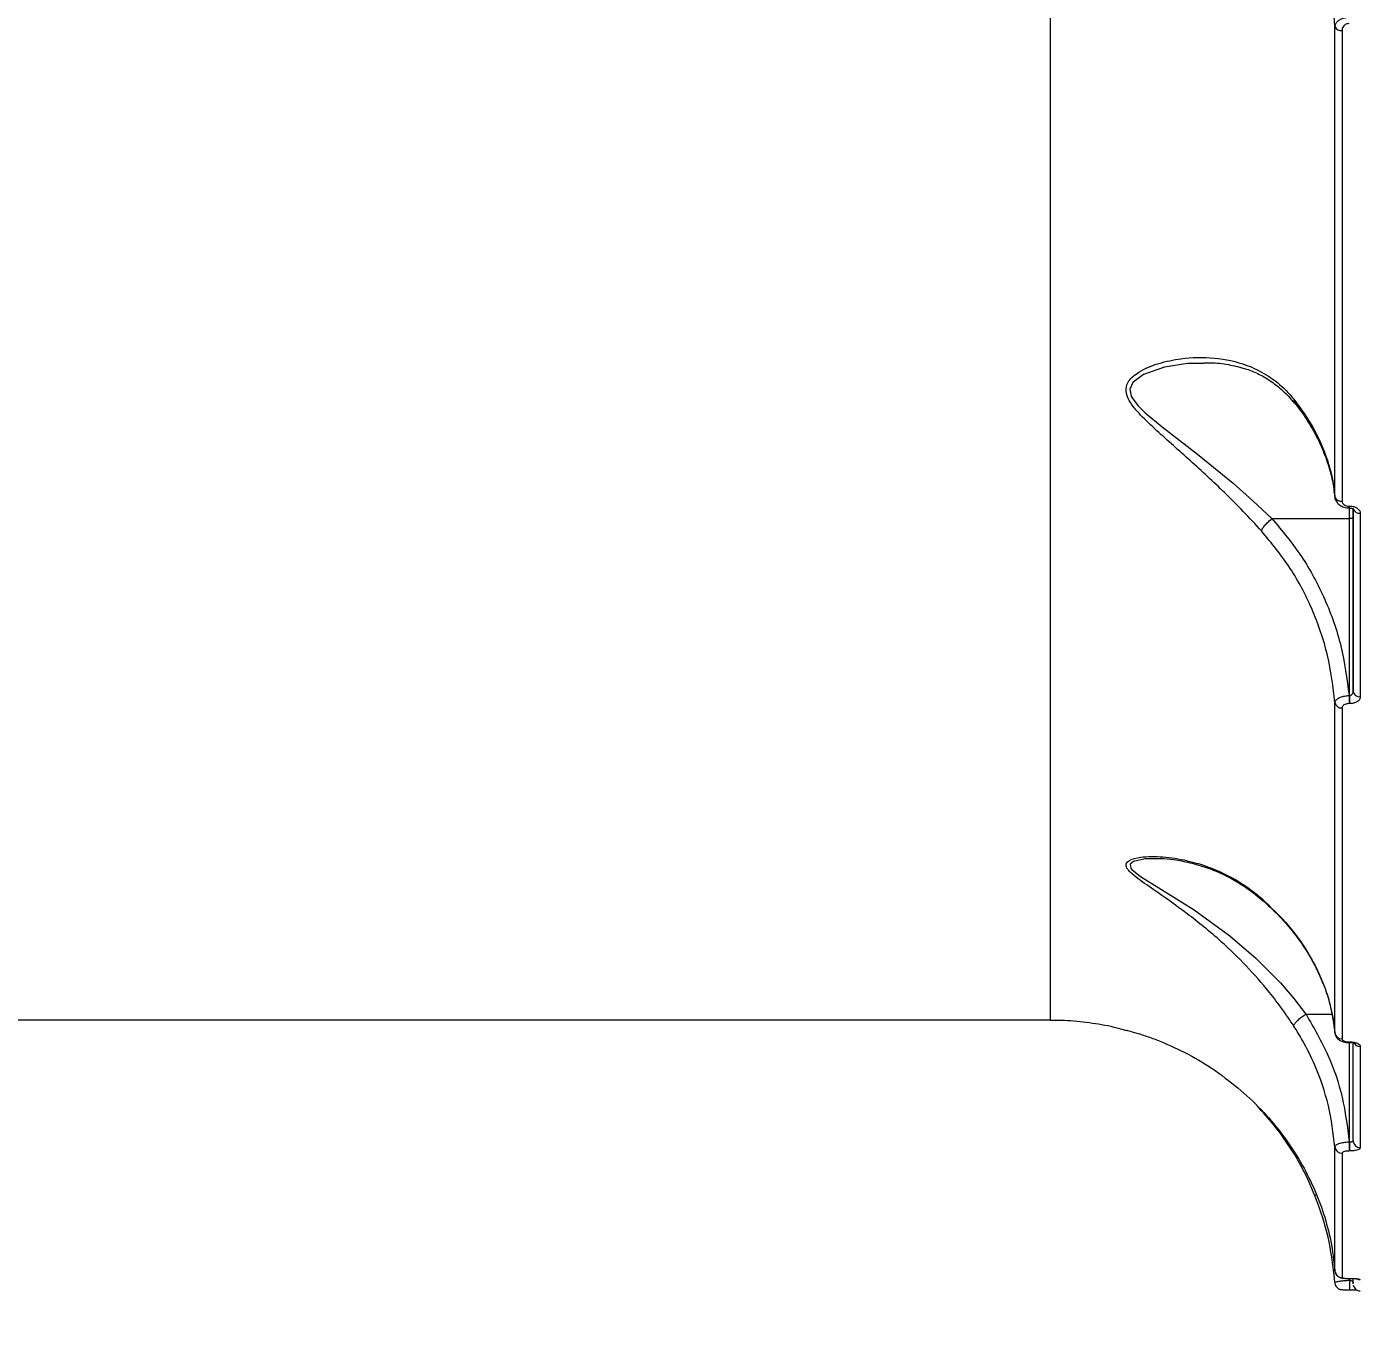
# Model space of a CAD drawing. Header units: millimetres. Extents: x -6431 to 4834, y -6422 to 4807.
# Drawn here: x 1677.2 to 1864.2, y -1343.5 to -1159.6 of the extents above; entities that cross this region are included whole.
import ezdxf

# ---------------------------------------------------------------- set-up
doc = ezdxf.new("R2010")
doc.units = ezdxf.units.MM
for name, color, linetype in [('DIKOM_ОБЪЕКТ', 7, 'Continuous'), ('DIKOM_РАЗМЕР_ЗОНА', 7, 'Continuous'), ('DIKOM_РАЗМЕР_ОБЪЕКТА', 7, 'Continuous')]:
    doc.layers.add(name, color=color, linetype=linetype)
doc.styles.add('style1', font='arial.ttf', dxfattribs={"width": 0.8})
doc.dimstyles.new('1-50', dxfattribs={"dimtxt": 300, "dimasz": 200, "dimexe": 100, "dimexo": 0, "dimgap": 100, "dimtad": 0, "dimdec": 0, "dimtxsty": 'style1', "dimcen": 0, "dimclrd": 7, "dimclre": 7, "dimadec": 1, "dimazin": 2, "dimtfac": 1, "dimtdec": 0, "dimtmove": 1, "dimatfit": 3, "dimfxl": 0, "dimlwd": 25, "dimlwe": 18, "dimarcsym": 0})

# ---------------------------------------------------------------- blocks, each defined once
blk = doc.blocks.new('*D13')
at = {"layer": 'Defpoints', "color": 0, "transparency": 16777216}
for p in [(-3965.6, 378.37), (3334.4, -1220.38), (3334.4, -3843.38)]:
    blk.add_point(p, dxfattribs=at)
at = {"layer": 'DIKOM_РАЗМЕР_ОБЪЕКТА', "color": 7, "lineweight": 18, "transparency": 16777216}
for p, q in [((-3965.6, 378.37), (-3965.6, -3943.38)), ((3334.4, -1220.38), (3334.4, -3943.38))]:
    blk.add_line(p, q, dxfattribs=at)
at = {"layer": 'DIKOM_РАЗМЕР_ОБЪЕКТА', "color": 7, "lineweight": 25, "transparency": 16777216}
for p, q in [((-3765.6, -3843.38), (-182.11, -3843.38)), ((3134.4, -3843.38), (731.83, -3843.38))]:
    blk.add_line(p, q, dxfattribs=at)
at = {"layer": 'DIKOM_РАЗМЕР_ОБЪЕКТА', "color": 7, "transparency": 16777216}
for points in [[(-3765.6, -3810.04), (-3765.6, -3876.71), (-3965.6, -3843.38)], [(3134.4, -3810.04), (3134.4, -3876.71), (3334.4, -3843.38)]]:
    blk.add_solid(points, dxfattribs=at)
at = {"layer": 'DIKOM_РАЗМЕР_ОБЪЕКТА', "color": 0, "transparency": 16777216, "insert": (274.86, -3843.38), "char_height": 300, "attachment_point": 5, "style": 'style1'}
blk.add_mtext('7300', dxfattribs=at)
blk = doc.blocks.new('*D16')
at = {"layer": 'Defpoints', "color": 0, "transparency": 16777216}
for p in [(-5966.57, 409.56), (4834.4, -963.9), (4834.4, -6224.88)]:
    blk.add_point(p, dxfattribs=at)
at = {"layer": 'DIKOM_РАЗМЕР_ЗОНА', "color": 7, "lineweight": 18, "transparency": 16777216}
for p, q in [((-5966.57, 409.56), (-5966.57, -6324.88)), ((4834.4, -963.9), (4834.4, -6324.88))]:
    blk.add_line(p, q, dxfattribs=at)
at = {"layer": 'DIKOM_РАЗМЕР_ЗОНА', "color": 7, "lineweight": 25, "transparency": 16777216}
for p, q in [((-5766.57, -6224.88), (924.42, -6224.88)), ((4634.4, -6224.88), (2004.2, -6224.88))]:
    blk.add_line(p, q, dxfattribs=at)
at = {"layer": 'DIKOM_РАЗМЕР_ЗОНА', "color": 7, "transparency": 16777216}
for points in [[(-5766.57, -6191.54), (-5766.57, -6258.21), (-5966.57, -6224.88)], [(4634.4, -6191.54), (4634.4, -6258.21), (4834.4, -6224.88)]]:
    blk.add_solid(points, dxfattribs=at)
at = {"layer": 'DIKOM_РАЗМЕР_ЗОНА', "color": 0, "transparency": 16777216, "insert": (1464.31, -6224.88), "char_height": 300, "attachment_point": 5, "style": 'style1'}
blk.add_mtext('10800', dxfattribs=at)

msp = doc.modelspace()

# ---------------------------------------------------------------- linework, layer by layer
at = {"layer": 'DIKOM_ОБЪЕКТ', "color": 7, "linetype": 'Continuous', "lineweight": 15}
for p, q in [((1860.65, -1225.45), (1860.65, -1159.61)), ((1861.65, -1160.15), (1861.65, -1226.13)), ((1851.82, -1228.56), (1862.71, -1228.56)), ((1862.66, -1226.81), (1862.71, -1226.81)), ((1862.66, -1227.08), (1862.66, -1226.81)), ((1862.66, -1227.08), (1862.71, -1227.08)), ((1862.71, -1227.08), (1862.71, -1226.81)), ((1862.71, -1228.56), (1862.71, -1227.11)), ((1862.71, -1253.36), (1862.71, -1228.56)), ((1863.21, -1252.75), (1863.21, -1227.09)), ((1863.21, -1227.25), (1863.21, -1228.4)), ((1863.21, -1227.71), (1863.21, -1227.28)), ((1863.21, -1228.4), (1863.21, -1252.75)), ((1862.63, -1253.36), (1862.71, -1253.36)), ((1862.63, -1253.36), (1862.63, -1254.49)), ((1862.71, -1254.49), (1862.63, -1254.49)), ((1862.71, -1253.36), (1862.71, -1254.49)), ((1835.58, -1276.25), (1835.16, -1276.25)), ((1450.66, -1298.83), (1820.76, -1298.83)), ((1856.6, -1298.04), (1860.23, -1298.04)), ((1862.63, -1301.91), (1862.71, -1301.91)), ((1862.63, -1301.99), (1862.63, -1301.91)), ((1862.63, -1301.99), (1862.71, -1301.99)), ((1862.63, -1301.99), (1862.63, -1301.99)), ((1862.71, -1301.99), (1862.71, -1301.91)), ((1862.71, -1315.92), (1862.71, -1302)), ((1864.21, -1302.54), (1864.21, -1316.75)), ((1862.66, -1315.92), (1862.71, -1315.92)), ((1862.66, -1315.92), (1862.66, -1317.2)), ((1862.71, -1315.92), (1862.71, -1317.2)), ((1862.71, -1317.2), (1862.66, -1317.2)), ((1862.61, -1335.06), (1862.71, -1335.06)), ((1862.61, -1335.06), (1862.71, -1335.06)), ((1862.61, -1335.06), (1862.61, -1335.06)), ((1862.64, -1335.06), (1862.68, -1335.32)), ((1862.71, -1335.06), (1862.71, -1335.06)), ((1862.71, -1335.32), (1862.71, -1335.06)), ((1862.68, -1335.32), (1862.71, -1335.32)), ((1862.68, -1335.32), (1862.68, -1336.66)), ((1862.68, -1336.66), (1862.71, -1336.66)), ((1862.71, -1335.32), (1862.71, -1336.66)), ((1863.21, -1335.83), (1863.21, -1335.22))]:
    msp.add_line(p, q, dxfattribs=at)
at = {"layer": 'DIKOM_ОБЪЕКТ', "color": 7, "linetype": 'Continuous', "lineweight": 15, "flags": 128}
for points in [[(1820.76, -1298.83), (1820.76, -1298.82), (1820.76, -1298.58), (1820.76, -1297.99), (1820.76, -1297.04), (1820.76, -1295.74), (1820.76, -1294.08), (1820.76, -1292.08), (1820.76, -1289.72), (1820.76, -1287.02), (1820.76, -1283.98), (1820.76, -1280.59), (1820.76, -1276.86), (1820.76, -1272.8), (1820.76, -1268.41), (1820.76, -1263.69), (1820.76, -1258.65), (1820.76, -1253.29), (1820.76, -1247.62), (1820.76, -1241.64), (1820.76, -1235.36), (1820.76, -1228.78), (1820.76, -1221.91), (1820.76, -1214.76), (1820.76, -1207.33), (1820.76, -1199.62), (1820.76, -1191.66), (1820.76, -1183.44), (1820.76, -1174.97), (1820.76, -1166.27), (1820.76, -1157.33)], [(1842.28, -1206.82), (1839.97, -1206.82), (1836.76, -1207.34), (1833.79, -1208.38), (1832.31, -1209.47), (1831.89, -1210.44), (1832.07, -1211.38), (1832.2, -1211.64), (1833, -1212.71), (1834.04, -1213.73), (1836.44, -1215.71), (1841.39, -1219.55), (1846.37, -1223.59), (1849.15, -1226.05), (1851.82, -1228.56), (1851.82, -1228.56), (1851.82, -1228.56)], [(1863.21, -1228.4), (1863.2, -1228.43), (1863.17, -1228.46), (1863.13, -1228.49), (1863.06, -1228.51), (1862.99, -1228.53), (1862.9, -1228.55), (1862.81, -1228.56), (1862.71, -1228.56)], [(1864.21, -1227.83), (1864.21, -1231.2), (1864.21, -1234.54), (1864.21, -1237.82), (1864.21, -1241.07), (1864.21, -1244.26), (1864.21, -1247.4), (1864.21, -1250.5), (1864.21, -1253.55)], [(1860.65, -1300.65), (1860.65, -1295.85), (1860.65, -1290.76), (1860.65, -1285.38), (1860.65, -1279.72), (1860.65, -1273.79), (1860.65, -1267.58), (1860.65, -1261.1), (1860.65, -1254.35)], [(1861.65, -1255.1), (1861.65, -1261.86), (1861.65, -1268.35), (1861.65, -1274.58), (1861.65, -1280.53), (1861.65, -1286.2), (1861.65, -1291.59), (1861.65, -1296.69), (1861.65, -1301.5)], [(1835.16, -1276.25), (1834.05, -1276.25), (1832.4, -1276.61), (1831.92, -1277.01), (1832.02, -1277.55), (1832.02, -1277.56), (1832.17, -1277.75), (1833.38, -1278.73), (1835.96, -1280.33), (1840.9, -1283.42), (1845.9, -1287.03), (1849.56, -1290.17), (1853, -1293.63), (1854.87, -1295.81), (1856.59, -1298.04), (1856.59, -1298.04), (1856.59, -1298.04)], [(1863.21, -1315.79), (1863.21, -1314.22), (1863.21, -1312.59), (1863.21, -1310.91), (1863.21, -1309.16), (1863.21, -1307.36), (1863.21, -1305.5), (1863.21, -1303.59), (1863.21, -1302.16)], [(1860.65, -1334.02), (1860.65, -1332.84), (1860.65, -1331.37), (1860.65, -1329.62), (1860.65, -1327.58), (1860.65, -1325.26), (1860.65, -1322.66), (1860.65, -1319.78), (1860.65, -1316.62)], [(1861.65, -1317.5), (1861.65, -1320.67), (1861.65, -1323.56), (1861.65, -1326.16), (1861.65, -1328.49), (1861.65, -1330.53), (1861.65, -1332.29), (1861.65, -1333.76), (1861.65, -1334.95)]]:
    msp.add_lwpolyline(points, dxfattribs=at)
at = {"layer": 'DIKOM_ОБЪЕКТ', "color": 7, "linetype": 'Continuous', "lineweight": 15}
for centre, radius, start, end in [((1861.5, -1159.23), 0.928, 204.1146, 279.2921), ((1861.55, -1225.21), 0.925, 194.8125, 276.4091), ((1864.11, -1226.88), 0.947, 200.9294, 275.9666), ((1864.12, -1252.64), 0.918, 186.9905, 275.5734), ((1861.57, -1254.17), 0.937, 191.5102, 274.8597), ((1861.61, -1300.53), 0.968, 187.03, 272.1623), ((1864.2, -1301.51), 1.03, 217.6886, 270.6474), ((1864.19, -1315.77), 0.977, 181.4307, 271.3749), ((1861.63, -1316.52), 0.982, 185.6953, 271.1866), ((1861.65, -1333.95), 0.998, 184.3334, 270.1183), ((1864.21, -1334.22), 1, 243.2246, 269.9999)]:
    msp.add_arc(centre, radius, start, end, dxfattribs=at)
for points, knots in [([(1860.65, -1159.61), (1860.43, -1157.3), (1859.98, -1152.64), (1858.36, -1146.28), (1855.95, -1139.75), (1853.16, -1134.38), (1849.97, -1129.75), (1847.32, -1126.5), (1845.33, -1124.57), (1844.37, -1123.63)], [0, 0, 0, 0, 0.173875, 0.350142, 0.48806, 0.692276, 0.797115, 0.901938, 1, 1, 1, 1]), ([(1860.65, -1159.61), (1860.65, -1159.59), (1860.67, -1159.41), (1860.78, -1159.11), (1861.11, -1158.76), (1861.54, -1158.51), (1862.05, -1158.33), (1862.42, -1158.3), (1862.61, -1158.28)], [0, 0, 0, 0, 0.039148, 0.268328, 0.466404, 0.64367, 0.81996, 1, 1, 1, 1]), ([(1862.61, -1159.18), (1862.51, -1159.19), (1862.32, -1159.21), (1862.07, -1159.33), (1861.86, -1159.51), (1861.71, -1159.77), (1861.65, -1160), (1861.65, -1160.13), (1861.65, -1160.15)], [0, 0, 0, 0, 0.167304, 0.334457, 0.509095, 0.713065, 0.957749, 1, 1, 1, 1]), ([(1850.34, -1230.28), (1849.51, -1229.37), (1847.83, -1227.55), (1844.51, -1224.22), (1840.38, -1220.43), (1836.36, -1216.89), (1833.71, -1214.41), (1832.36, -1212.9), (1831.54, -1211.66), (1831.23, -1210.37), (1831.76, -1209.04), (1833.38, -1207.77), (1835.93, -1206.72), (1839.58, -1205.99), (1843.77, -1205.87), (1847.81, -1206.74), (1851.03, -1208.3), (1853.23, -1209.94), (1854.43, -1211.3), (1854.89, -1211.82)], [0, 0, 0, 0, 0.056789, 0.11362, 0.211834, 0.310027, 0.362023, 0.388776, 0.41539, 0.445792, 0.474154, 0.516855, 0.580999, 0.645392, 0.742194, 0.838842, 0.900143, 0.961361, 1, 1, 1, 1]), ([(1842.29, -1206.73), (1842.49, -1206.72), (1843.55, -1206.68), (1845.38, -1206.88), (1847.64, -1207.37), (1849.61, -1208.09), (1851.35, -1209.03), (1852.96, -1210.26), (1854.18, -1211.39), (1854.79, -1212.2), (1854.94, -1212.4)], [0, 0, 0, 0, 0.040408, 0.220105, 0.391116, 0.534155, 0.670372, 0.814481, 0.953359, 1, 1, 1, 1]), ([(1854.89, -1211.82), (1855.86, -1213.17), (1857.84, -1215.88), (1859.54, -1219.92), (1860.38, -1223.15), (1860.58, -1224.85), (1860.65, -1225.45)], [0, 0, 0, 0, 0.318196, 0.643965, 0.875254, 1, 1, 1, 1]), ([(1854.89, -1211.82), (1854.89, -1211.85), (1854.89, -1211.95), (1854.91, -1212.12), (1855, -1212.23), (1855.05, -1212.28)], [0, 0, 0, 0, 0.143678, 0.562701, 1, 1, 1, 1]), ([(1854.96, -1212.34), (1855.21, -1212.65), (1856.09, -1213.7), (1857.32, -1215.63), (1858.63, -1218.1), (1859.63, -1220.65), (1860.33, -1223.14), (1860.53, -1224.79), (1860.62, -1225.55)], [0, 0, 0, 0, 0.075738, 0.264266, 0.453969, 0.644424, 0.835165, 1, 1, 1, 1]), ([(1860.62, -1225.55), (1860.65, -1225.66), (1860.67, -1225.79), (1860.67, -1225.91), (1860.67, -1225.91)], [0, 0, 0, 0, 0.967945, 1, 1, 1, 1]), ([(1860.67, -1225.54), (1860.67, -1225.57), (1860.66, -1225.79), (1860.85, -1226.18), (1861.21, -1226.62), (1861.76, -1226.93), (1862.27, -1227.09), (1862.58, -1227.06), (1862.66, -1227.05)], [0, 0, 0, 0, 0.037282, 0.245591, 0.449201, 0.671223, 0.922385, 1, 1, 1, 1]), ([(1861.65, -1226.13), (1861.66, -1226.21), (1861.68, -1226.36), (1861.86, -1226.57), (1862.11, -1226.72), (1862.39, -1226.8), (1862.58, -1226.81), (1862.66, -1226.81)], [0, 0, 0, 0, 0.214306, 0.428424, 0.642887, 0.857739, 1, 1, 1, 1]), ([(1850.34, -1230.28), (1850.36, -1230.24), (1850.4, -1230.14), (1850.55, -1229.88), (1850.86, -1229.48), (1851.31, -1229), (1851.65, -1228.71), (1851.82, -1228.56)], [0, 0, 0, 0, 0.0873, 0.253616, 0.50239, 0.751235, 1, 1, 1, 1]), ([(1851.82, -1228.56), (1851.82, -1228.56), (1851.82, -1228.56), (1851.82, -1228.56), (1851.82, -1228.56), (1851.82, -1228.56)], [0, 0, 0, 0, 0.389421, 0.913934, 1, 1, 1, 1]), ([(1851.82, -1228.56), (1853.26, -1230.29), (1856.18, -1233.8), (1859.38, -1239.86), (1861.74, -1246.42), (1862.33, -1251.03), (1862.63, -1253.36)], [0, 0, 0, 0, 0.241972, 0.49014, 0.741777, 1, 1, 1, 1]), ([(1862.71, -1226.81), (1862.82, -1226.82), (1863.1, -1226.83), (1863.52, -1226.95), (1863.9, -1227.18), (1864.16, -1227.49), (1864.19, -1227.71), (1864.21, -1227.83)], [0, 0, 0, 0, 0.140714, 0.355287, 0.570042, 0.784946, 1, 1, 1, 1]), ([(1862.71, -1227.08), (1862.77, -1227.08), (1862.89, -1227.08), (1863.06, -1227.12), (1863.18, -1227.18), (1863.25, -1227.22), (1863.25, -1227.23), (1863.25, -1227.23)], [0, 0, 0, 0, 0.18274, 0.409043, 0.611495, 0.803221, 1, 1, 1, 1]), ([(1860.65, -1254.35), (1860.38, -1252.13), (1859.83, -1247.63), (1857.61, -1241.29), (1854.53, -1235.37), (1851.75, -1231.99), (1850.34, -1230.28)], [0, 0, 0, 0, 0.253606, 0.513974, 0.753974, 1, 1, 1, 1]), ([(1862.71, -1253.36), (1862.76, -1253.36), (1862.81, -1253.35), (1862.92, -1253.31), (1863.03, -1253.24), (1863.13, -1253.09), (1863.2, -1252.92), (1863.21, -1252.8), (1863.21, -1252.75)], [0, 0, 0, 0, 0.144484, 0.175391, 0.362567, 0.571057, 0.804708, 1, 1, 1, 1]), ([(1860.65, -1254.35), (1860.67, -1254.27), (1860.7, -1254.09), (1860.97, -1253.82), (1861.42, -1253.58), (1861.99, -1253.41), (1862.42, -1253.38), (1862.63, -1253.36)], [0, 0, 0, 0, 0.170034, 0.380811, 0.586712, 0.79311, 1, 1, 1, 1]), ([(1862.63, -1254.49), (1862.52, -1254.5), (1862.31, -1254.51), (1862.02, -1254.61), (1861.8, -1254.75), (1861.67, -1254.93), (1861.66, -1255.05), (1861.65, -1255.1)], [0, 0, 0, 0, 0.204016, 0.408024, 0.613578, 0.826544, 1, 1, 1, 1]), ([(1864.21, -1253.55), (1864.2, -1253.63), (1864.18, -1253.82), (1863.97, -1254.09), (1863.64, -1254.31), (1863.2, -1254.46), (1862.87, -1254.48), (1862.71, -1254.49)], [0, 0, 0, 0, 0.174165, 0.389592, 0.595823, 0.797868, 1, 1, 1, 1]), ([(1854.89, -1299.69), (1854.35, -1298.89), (1853.29, -1297.3), (1851.08, -1294.43), (1848.23, -1291.2), (1844.36, -1287.44), (1839.9, -1283.85), (1835.8, -1280.96), (1832.93, -1279.01), (1831.8, -1278.02), (1831.37, -1277.38), (1831.29, -1276.89), (1831.91, -1276.32), (1833.68, -1275.91), (1836.5, -1275.89), (1840.32, -1276.48), (1844.49, -1277.87), (1847.98, -1279.83), (1849.85, -1281.36), (1850.34, -1281.77)], [0, 0, 0, 0, 0.044465, 0.088956, 0.163522, 0.238209, 0.336739, 0.435198, 0.493493, 0.532077, 0.54015, 0.566503, 0.592683, 0.638217, 0.708339, 0.778709, 0.872452, 0.966034, 1, 1, 1, 1]), ([(1835.16, -1276.19), (1835.51, -1276.19), (1836.44, -1276.18), (1838.17, -1276.35), (1840.36, -1276.76), (1842.79, -1277.48), (1845.15, -1278.46), (1847.33, -1279.68), (1849.07, -1280.87), (1850.07, -1281.75), (1850.45, -1282.08)], [0, 0, 0, 0, 0.074152, 0.193757, 0.337631, 0.489681, 0.648385, 0.787549, 0.920004, 1, 1, 1, 1]), ([(1850.34, -1281.77), (1851.67, -1283.03), (1854.34, -1285.57), (1857, -1289.45), (1858.88, -1293.21), (1860.11, -1296.79), (1860.47, -1299.36), (1860.65, -1300.65)], [0, 0, 0, 0, 0.230863, 0.467173, 0.626571, 0.811993, 1, 1, 1, 1]), ([(1850.34, -1281.77), (1850.36, -1281.81), (1850.39, -1281.92), (1850.47, -1281.99), (1850.51, -1282.03)], [0, 0, 0, 0, 0.39341, 1, 1, 1, 1]), ([(1850.5, -1282.04), (1851.22, -1282.7), (1852.71, -1284.06), (1854.66, -1286.29), (1856.4, -1288.68), (1857.85, -1291.13), (1858.58, -1292.82), (1858.93, -1293.64)], [0, 0, 0, 0, 0.191867, 0.394098, 0.598188, 0.803891, 1, 1, 1, 1]), ([(1858.93, -1293.64), (1858.95, -1293.68), (1859.37, -1294.59), (1859.9, -1296.42), (1860.46, -1298.74), (1860.58, -1300.17), (1860.62, -1300.7)], [0, 0, 0, 0, 0.017788, 0.398313, 0.780794, 1, 1, 1, 1]), ([(1820.76, -1298.87), (1821.41, -1298.86), (1823.24, -1298.84), (1826.21, -1299.17), (1829.13, -1299.65), (1830.83, -1300.14), (1831.43, -1300.31)], [0, 0, 0, 0, 0.181077, 0.507274, 0.828469, 1, 1, 1, 1]), ([(1854.89, -1299.69), (1854.89, -1299.68), (1854.89, -1299.62), (1854.93, -1299.47), (1855.12, -1299.19), (1855.5, -1298.8), (1856.01, -1298.39), (1856.4, -1298.16), (1856.59, -1298.04)], [0, 0, 0, 0, 0.038083, 0.149182, 0.361867, 0.574589, 0.78728, 1, 1, 1, 1]), ([(1856.59, -1298.04), (1856.59, -1298.04), (1856.59, -1298.04), (1856.6, -1298.04), (1856.6, -1298.04)], [0, 0, 0, 0, 0.621487, 1, 1, 1, 1]), ([(1856.6, -1298.04), (1857.69, -1299.93), (1859.83, -1303.62), (1861.87, -1309.68), (1862.39, -1313.82), (1862.66, -1315.92)], [0, 0, 0, 0, 0.340323, 0.666054, 1, 1, 1, 1]), ([(1831.44, -1300.28), (1831.43, -1300.27), (1831.4, -1300.27), (1832.25, -1300.49), (1833.59, -1300.89), (1835.92, -1301.69), (1839.08, -1303.06), (1842.18, -1304.78), (1843.92, -1305.97), (1844.37, -1306.28)], [0, 0, 0, 0, 0.055951, 0.156838, 0.276714, 0.397111, 0.653787, 0.910657, 1, 1, 1, 1]), ([(1860.65, -1316.62), (1860.41, -1314.69), (1859.92, -1310.78), (1858.19, -1305.81), (1856.41, -1302.13), (1855.31, -1300.36), (1854.89, -1299.69)], [0, 0, 0, 0, 0.324705, 0.657477, 0.869001, 1, 1, 1, 1]), ([(1860.68, -1300.69), (1860.69, -1300.81), (1860.72, -1301.06), (1860.94, -1301.4), (1861.27, -1301.68), (1861.74, -1301.89), (1862.23, -1302), (1862.55, -1301.98), (1862.63, -1301.98)], [0, 0, 0, 0, 0.132968, 0.291615, 0.453052, 0.648125, 0.913843, 1, 1, 1, 1]), ([(1861.65, -1301.5), (1861.66, -1301.55), (1861.69, -1301.65), (1861.87, -1301.77), (1862.13, -1301.86), (1862.4, -1301.91), (1862.57, -1301.91), (1862.63, -1301.91)], [0, 0, 0, 0, 0.228797, 0.457836, 0.678499, 0.888318, 1, 1, 1, 1]), ([(1862.71, -1301.91), (1862.8, -1301.91), (1863.06, -1301.92), (1863.47, -1301.98), (1863.88, -1302.13), (1864.16, -1302.32), (1864.19, -1302.47), (1864.21, -1302.54)], [0, 0, 0, 0, 0.108362, 0.320428, 0.543075, 0.771571, 1, 1, 1, 1]), ([(1862.71, -1302), (1862.77, -1302), (1862.93, -1302), (1863.15, -1302.03), (1863.32, -1302.07), (1863.42, -1302.12), (1863.42, -1302.12), (1863.42, -1302.12)], [0, 0, 0, 0, 0.16296, 0.428424, 0.654474, 0.845761, 1, 1, 1, 1]), ([(1844.37, -1306.28), (1845.57, -1307.2), (1848, -1309.04), (1851.05, -1312.11), (1853.69, -1315.36), (1855.89, -1318.74), (1857.72, -1322.3), (1859.13, -1326.01), (1860.18, -1329.93), (1860.49, -1332.62), (1860.65, -1334.02)], [0, 0, 0, 0, 0.123686, 0.248896, 0.368957, 0.490743, 0.612548, 0.738058, 0.863572, 1, 1, 1, 1]), ([(1857.9, -1323.58), (1857.65, -1322.99), (1857.06, -1321.54), (1855.9, -1319.21), (1854.22, -1316.39), (1852.18, -1313.54), (1850.52, -1311.75), (1849.73, -1310.9)], [0, 0, 0, 0, 0.130439, 0.317953, 0.50559, 0.766381, 1, 1, 1, 1]), ([(1860.65, -1316.62), (1860.68, -1316.55), (1860.72, -1316.41), (1861.06, -1316.2), (1861.57, -1316.04), (1862.13, -1315.95), (1862.51, -1315.93), (1862.66, -1315.92)], [0, 0, 0, 0, 0.214243, 0.428327, 0.642764, 0.857626, 1, 1, 1, 1]), ([(1862.71, -1315.92), (1862.75, -1315.92), (1862.84, -1315.92), (1862.98, -1315.9), (1863.11, -1315.87), (1863.19, -1315.84), (1863.21, -1315.81), (1863.21, -1315.79)], [0, 0, 0, 0, 0.140569, 0.355183, 0.569878, 0.784945, 1, 1, 1, 1]), ([(1862.66, -1317.2), (1862.58, -1317.2), (1862.39, -1317.21), (1862.11, -1317.24), (1861.86, -1317.31), (1861.68, -1317.4), (1861.66, -1317.47), (1861.65, -1317.5)], [0, 0, 0, 0, 0.142262, 0.357137, 0.571583, 0.785722, 1, 1, 1, 1]), ([(1864.21, -1316.75), (1864.19, -1316.8), (1864.16, -1316.9), (1863.9, -1317.04), (1863.52, -1317.14), (1863.1, -1317.19), (1862.82, -1317.2), (1862.71, -1317.2)], [0, 0, 0, 0, 0.215047, 0.429946, 0.644708, 0.859281, 1, 1, 1, 1]), ([(1857.9, -1323.58), (1857.89, -1323.57), (1857.87, -1323.51), (1857.86, -1323.4), (1857.97, -1323.28), (1858, -1323.25)], [0, 0, 0, 0, 0.095513, 0.771256, 1, 1, 1, 1]), ([(1860.65, -1335.7), (1860.44, -1333.78), (1860.01, -1330), (1858.82, -1325.99), (1858.02, -1323.91), (1857.9, -1323.58)], [0, 0, 0, 0, 0.466536, 0.915009, 1, 1, 1, 1]), ([(1860.65, -1334.03), (1860.65, -1334.03), (1860.64, -1334.15), (1860.73, -1334.37), (1860.89, -1334.63), (1861.09, -1334.8), (1861.28, -1334.9), (1861.48, -1334.97), (1861.72, -1335.02), (1862.03, -1335.05), (1862.39, -1335.06), (1862.58, -1335.06), (1862.65, -1335.06)], [0, 0, 0, 0, 0.000977, 0.130899, 0.235211, 0.326339, 0.409291, 0.491343, 0.607272, 0.797194, 0.934044, 1, 1, 1, 1]), ([(1861.65, -1334.95), (1861.67, -1334.96), (1861.7, -1334.99), (1861.9, -1335.03), (1862.16, -1335.05), (1862.41, -1335.06), (1862.56, -1335.06), (1862.61, -1335.06)], [0, 0, 0, 0, 0.302575, 0.534714, 0.725556, 0.917162, 1, 1, 1, 1]), ([(1862.71, -1335.06), (1862.78, -1335.06), (1863.02, -1335.06), (1863.42, -1335.07), (1863.83, -1335.11), (1864.14, -1335.16), (1864.19, -1335.2), (1864.21, -1335.22)], [0, 0, 0, 0, 0.079578, 0.275732, 0.470762, 0.710545, 1, 1, 1, 1]), ([(1862.8, -1335.06), (1862.87, -1335.06), (1863.07, -1335.06), (1863.37, -1335.08), (1863.66, -1335.1), (1863.82, -1335.13), (1863.83, -1335.13), (1863.84, -1335.13)], [0, 0, 0, 0, 0.121506, 0.360446, 0.619468, 0.871694, 1, 1, 1, 1]), ([(1860.65, -1335.7), (1860.67, -1335.67), (1860.7, -1335.6), (1860.99, -1335.5), (1861.45, -1335.42), (1862.03, -1335.35), (1862.46, -1335.33), (1862.68, -1335.32)], [0, 0, 0, 0, 0.184788, 0.398798, 0.601257, 0.799003, 1, 1, 1, 1]), ([(1860.66, -1335.71), (1860.66, -1335.71), (1860.65, -1335.84), (1860.73, -1336.05), (1860.89, -1336.29), (1861.07, -1336.45), (1861.24, -1336.55), (1861.39, -1336.6), (1861.5, -1336.62), (1861.58, -1336.63), (1861.72, -1336.64), (1861.95, -1336.65), (1862.33, -1336.66), (1862.57, -1336.66), (1862.68, -1336.66)], [0, 0, 0, 0, 0.005486, 0.125451, 0.221397, 0.3024, 0.370868, 0.426422, 0.466727, 0.50332, 0.563866, 0.752444, 0.888074, 1, 1, 1, 1]), ([(1860.66, -1335.71), (1860.66, -1335.71), (1860.65, -1335.84), (1860.73, -1336.05), (1860.89, -1336.29), (1861.07, -1336.45), (1861.24, -1336.55), (1861.39, -1336.6), (1861.5, -1336.62), (1861.58, -1336.63), (1861.72, -1336.64), (1861.95, -1336.65), (1862.33, -1336.66), (1862.57, -1336.66), (1862.68, -1336.66)], [0, 0, 0, 0, 0.005486, 0.125451, 0.221397, 0.3024, 0.370868, 0.426422, 0.466727, 0.50332, 0.563866, 0.752444, 0.888074, 1, 1, 1, 1]), ([(1862.71, -1335.32), (1862.75, -1335.33), (1862.81, -1335.33), (1862.91, -1335.35), (1863.02, -1335.4), (1863.13, -1335.49), (1863.2, -1335.59), (1863.21, -1335.67), (1863.21, -1335.7)], [0, 0, 0, 0, 0.127212, 0.162733, 0.340438, 0.545441, 0.783155, 1, 1, 1, 1]), ([(1862.71, -1336.66), (1862.72, -1336.66), (1862.9, -1336.66), (1863.26, -1336.66), (1863.53, -1336.67), (1863.66, -1336.67)], [0, 0, 0, 0, 0.037894, 0.514572, 1, 1, 1, 1]), ([(1863.23, -1336), (1863.23, -1336.01), (1863.24, -1336.11), (1863.33, -1336.32), (1863.54, -1336.59), (1863.84, -1336.78), (1864.07, -1336.81), (1864.18, -1336.82)], [0, 0, 0, 0, 0.004722, 0.238661, 0.487385, 0.755498, 1, 1, 1, 1])]:
    msp.add_open_spline(points, degree=3, knots=knots, dxfattribs=at)

# ---------------------------------------------------------------- dimensions: what is measured, and where the dimension line sits
at = {"layer": 'DIKOM_РАЗМЕР_ЗОНА'}
dim = msp.add_linear_dim(base=(4834.4, -6224.88), p1=(-5966.57, 409.56), p2=(4834.4, -963.9), text='10800', dimstyle='1-50', override={"dimscale": 1, "dimtix": 0, "dimtofl": 1, "dimtmove": 1, "dimatfit": 3}, dxfattribs=at)
dim.commit()
dim.dimension.update_dxf_attribs({"geometry": '*D16', "text_midpoint": (1464.31, -6224.88), "dimtype": 160})
at = {"layer": 'DIKOM_РАЗМЕР_ОБЪЕКТА'}
dim = msp.add_linear_dim(base=(3334.4, -3843.38), p1=(-3965.6, 378.37), p2=(3334.4, -1220.38), dimstyle='1-50', override={"dimscale": 1, "dimtix": 0, "dimtofl": 1, "dimtmove": 1, "dimatfit": 3}, dxfattribs=at)
dim.commit()
dim.dimension.update_dxf_attribs({"geometry": '*D13', "text_midpoint": (274.86, -3843.38), "dimtype": 160})

doc.saveas('drawing.dxf')
